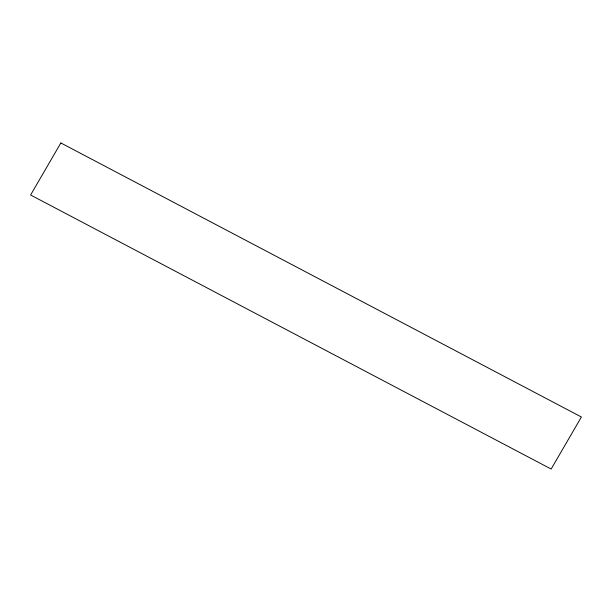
<?xml version="1.0" encoding="UTF-8"?>
<svg xmlns="http://www.w3.org/2000/svg" width="612" height="612" viewBox="0 0 612 612"><rect width="100%" height="100%" fill="white"/><g stroke="black" fill="none" stroke-linecap="round" stroke-linejoin="round"><path stroke-width="0.92" d="M60.856 142.956L30.6 194.999L551.144 469.044L581.4 417.002L60.856 142.956"/></g></svg>
